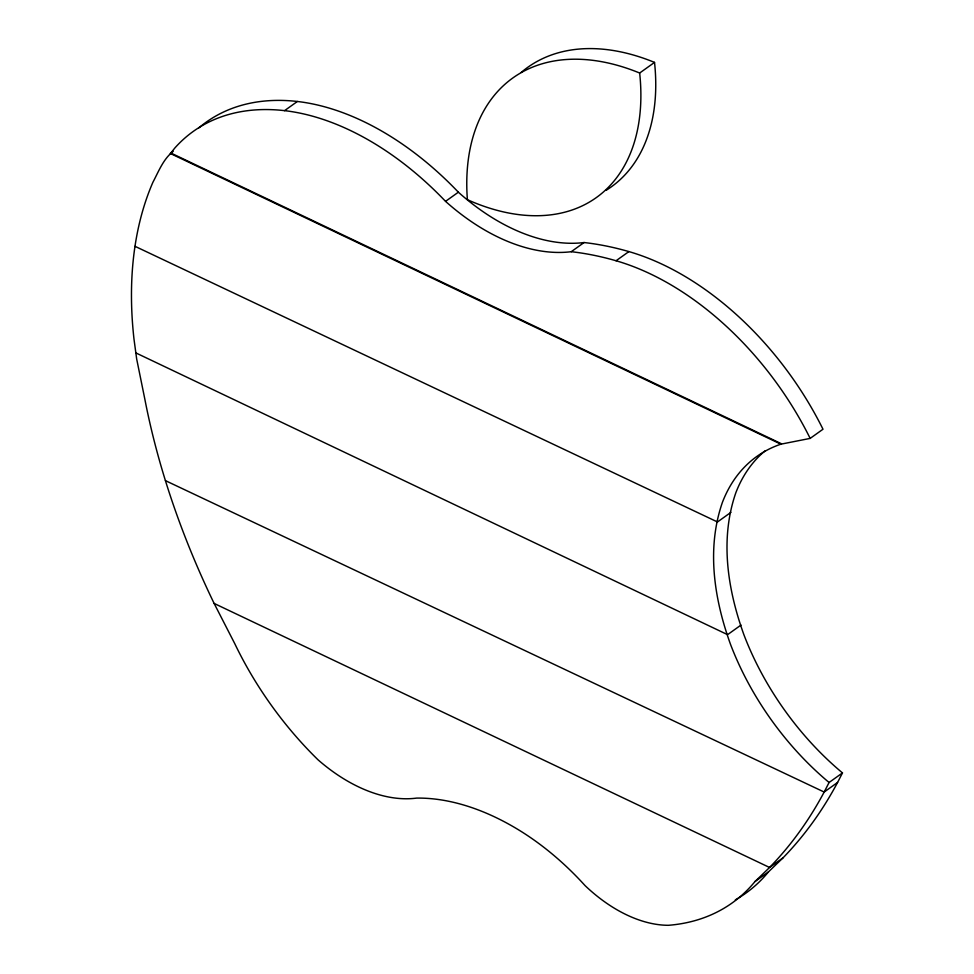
<?xml version="1.0" encoding="UTF-8"?>
<svg xmlns="http://www.w3.org/2000/svg" width="974" height="974" viewBox="0 0 974 974"><rect width="100%" height="100%" fill="white"/><g stroke="black" fill="none" stroke-linecap="round" stroke-linejoin="round"><path stroke-width="1.46" d="M765.016 450.901A222.669 141.437 54.4 0 0 735.857 492.698C719.689 539.097 727.602 589.587 743.917 634.768A222.669 141.437 54.4 0 0 842.486 772.906L829.081 782.487L824.174 792.045A745.524 473.559 54.4 0 1 769.57 867.481L755.008 881.519A286.94 182.26 54.4 0 1 668.432 925.3A129.566 82.303 54.4 0 1 585.07 885.61A222.815 141.534 54.4 0 0 518.752 829.958A237.753 151.019 54.4 0 0 416.641 798.096A147.622 93.772 54.4 0 1 318.035 759.817A266.815 169.476 54.4 0 1 234.783 643.692L214.122 603.43A638.201 405.391 54.4 0 1 144.846 399.206L136.664 358.943L133.998 339.183A425.2 270.09 54.4 0 1 152.894 182.296C158.604 171.546 163.303 158.981 173.189 151.347M735.321 899.879A286.94 182.26 54.4 0 0 768.425 871.925L782.974 857.899A745.524 473.559 54.4 0 0 837.579 782.463L842.486 772.906M781.465 443.767L170.852 153.015L174.833 148.011A272.817 173.287 54.4 0 1 284.554 110.646L297.374 101.479A257.367 163.486 54.4 0 1 458.364 192.195A185.851 118.049 54.4 0 0 584.071 242.538A375.343 238.411 54.4 0 1 628.887 251.584A250.695 159.237 54.4 0 1 822.993 429.23L810.161 438.397L780.88 444.181A222.669 141.437 54.4 0 0 722.44 502.28C706.284 548.679 714.186 599.168 730.512 644.35A222.669 141.437 54.4 0 0 829.081 782.487M284.554 110.646A257.367 163.486 54.4 0 1 445.544 201.362L458.364 192.195M639.662 73.026A234.637 149.034 54.4 0 0 467.386 199.682A226.966 144.164 54.4 0 0 639.662 73.026L654.528 62.397A226.966 144.164 54.4 0 1 606.218 190.259M445.544 201.362A185.851 118.049 54.4 0 0 571.239 251.706L584.071 242.538M571.239 251.706A375.343 238.411 54.4 0 1 616.055 260.752L628.887 251.584M730.902 512.373L717.497 521.967L134.996 246.312M740.983 625.077L727.578 634.658L135.849 352.905M837.579 782.463L824.174 792.045L165.422 480.632M782.974 857.899L769.57 867.481L214.122 603.43M755.008 881.519L768.425 871.925M170.267 153.429L780.88 444.181M198.903 127.838A272.817 173.287 54.4 0 1 297.374 101.479M521.151 72.49A234.637 149.034 54.4 0 1 654.528 62.397M616.055 260.752A250.695 159.237 54.4 0 1 810.161 438.397"/></g></svg>
